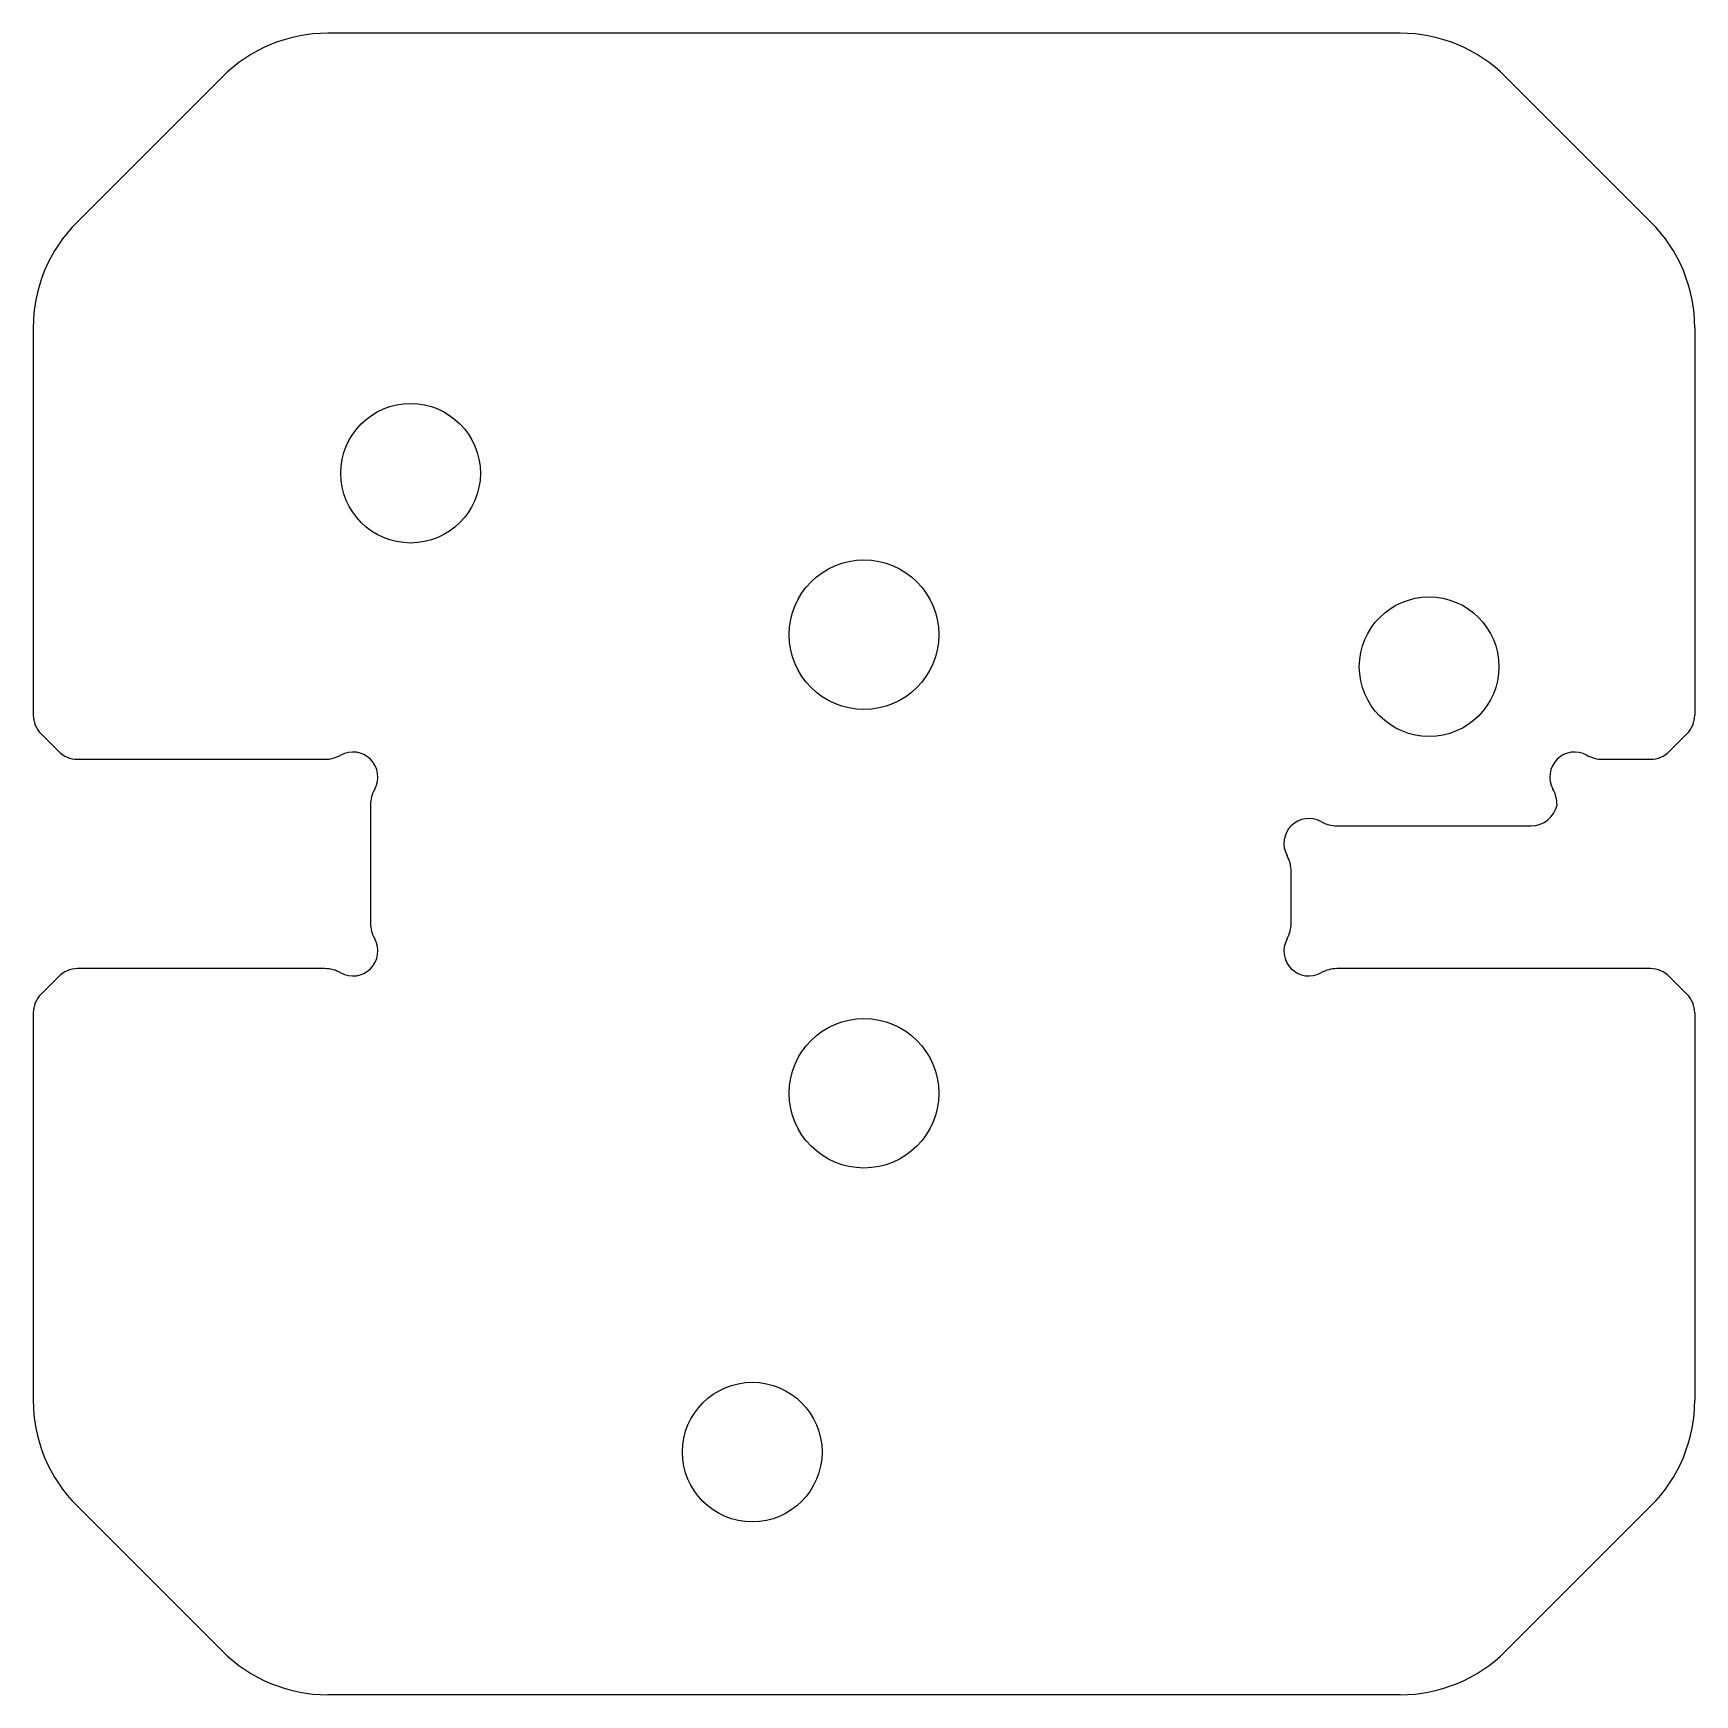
# Model space of a CAD drawing. Extents: x -26.4 to 23.6, y -70.3 to -20.3.
import ezdxf

# ---------------------------------------------------------------- set-up
doc = ezdxf.new("R2010")
doc.units = 0
doc.layers.add('VISIBLE', color=7, linetype='CONTINUOUS')

msp = doc.modelspace()

# ---------------------------------------------------------------- linework, layer by layer
at = {"layer": 'VISIBLE'}
for p, q in [((14.695, -20.284), (-17.578, -20.284)), ((-20.76, -21.602), (-25.123, -25.966)), ((22.24, -25.966), (17.877, -21.602)), ((-26.442, -29.148), (-26.442, -40.803)), ((23.558, -29.148), (23.558, -40.803)), ((-26.207, -41.369), (-25.676, -41.9)), ((22.793, -41.9), (23.324, -41.369)), ((-25.11, -42.134), (-17.671, -42.134)), ((20.794, -42.134), (22.227, -42.134)), ((-16.292, -43.514), (-16.292, -47.055)), ((12.794, -44.134), (18.635, -44.134)), ((11.414, -47.055), (11.414, -45.514)), ((-17.671, -48.434), (-25.11, -48.434)), ((22.227, -48.434), (12.794, -48.434)), ((-25.676, -48.669), (-26.207, -49.2)), ((23.324, -49.2), (22.793, -48.669)), ((-26.442, -49.766), (-26.442, -61.421)), ((23.558, -49.766), (23.558, -61.421)), ((-25.123, -64.602), (-20.76, -68.966)), ((17.877, -68.966), (22.24, -64.602)), ((14.695, -70.284), (-17.578, -70.284))]:
    msp.add_line(p, q, dxfattribs=at)
for centre, radius in [((-15.086, -33.525), 2.1), ((-1.442, -38.384), 2.25), ((15.564, -39.347), 2.1), ((-1.442, -52.184), 2.25), ((-4.803, -62.981), 2.1)]:
    msp.add_circle(centre, radius, dxfattribs=at)
for centre, radius, start, end in [((-17.578, -24.784), 4.5, 90, 135), ((14.695, -24.784), 4.5, 45, 90), ((-21.942, -29.148), 4.5, 135, 180), ((19.058, -29.148), 4.5, 0, 45), ((-25.642, -40.803), 0.8, 180, 225), ((22.758, -40.803), 0.8, 315, 0), ((-25.11, -41.334), 0.8, 225, 270), ((-16.822, -42.665), 0.75, 330.9828, 119.0172), ((19.945, -42.665), 0.75, 60.9828, 209.0172), ((22.227, -41.334), 0.8, 270, 315), ((-17.671, -41.134), 1, 270, 299.0172), ((20.794, -41.134), 1, 240.9828, 270), ((-15.292, -43.514), 1, 150.9828, 180), ((18.414, -43.514), 1, 0, 29.0172), ((11.945, -44.665), 0.75, 60.9828, 209.0172), ((18.635, -43.334), 0.8, 270, 347.0555), ((12.794, -43.134), 1, 240.9828, 270), ((10.414, -45.514), 1, 0, 29.0172), ((-15.292, -47.055), 1, 180, 209.0172), ((10.414, -47.055), 1, 330.9828, 0), ((-16.822, -47.904), 0.75, 240.9828, 29.0172), ((11.945, -47.904), 0.75, 150.9828, 299.0172), ((-25.11, -49.234), 0.8, 90, 135), ((-17.671, -49.434), 1, 60.9828, 90), ((12.794, -49.434), 1, 90, 119.0172), ((22.227, -49.234), 0.8, 45, 90), ((-25.642, -49.766), 0.8, 135, 180), ((22.758, -49.766), 0.8, 0, 45), ((-21.942, -61.421), 4.5, 180, 225), ((19.058, -61.421), 4.5, 315, 0), ((-17.578, -65.784), 4.5, 225, 270), ((14.695, -65.784), 4.5, 270, 315)]:
    msp.add_arc(centre, radius, start, end, dxfattribs=at)

doc.saveas('drawing.dxf')
